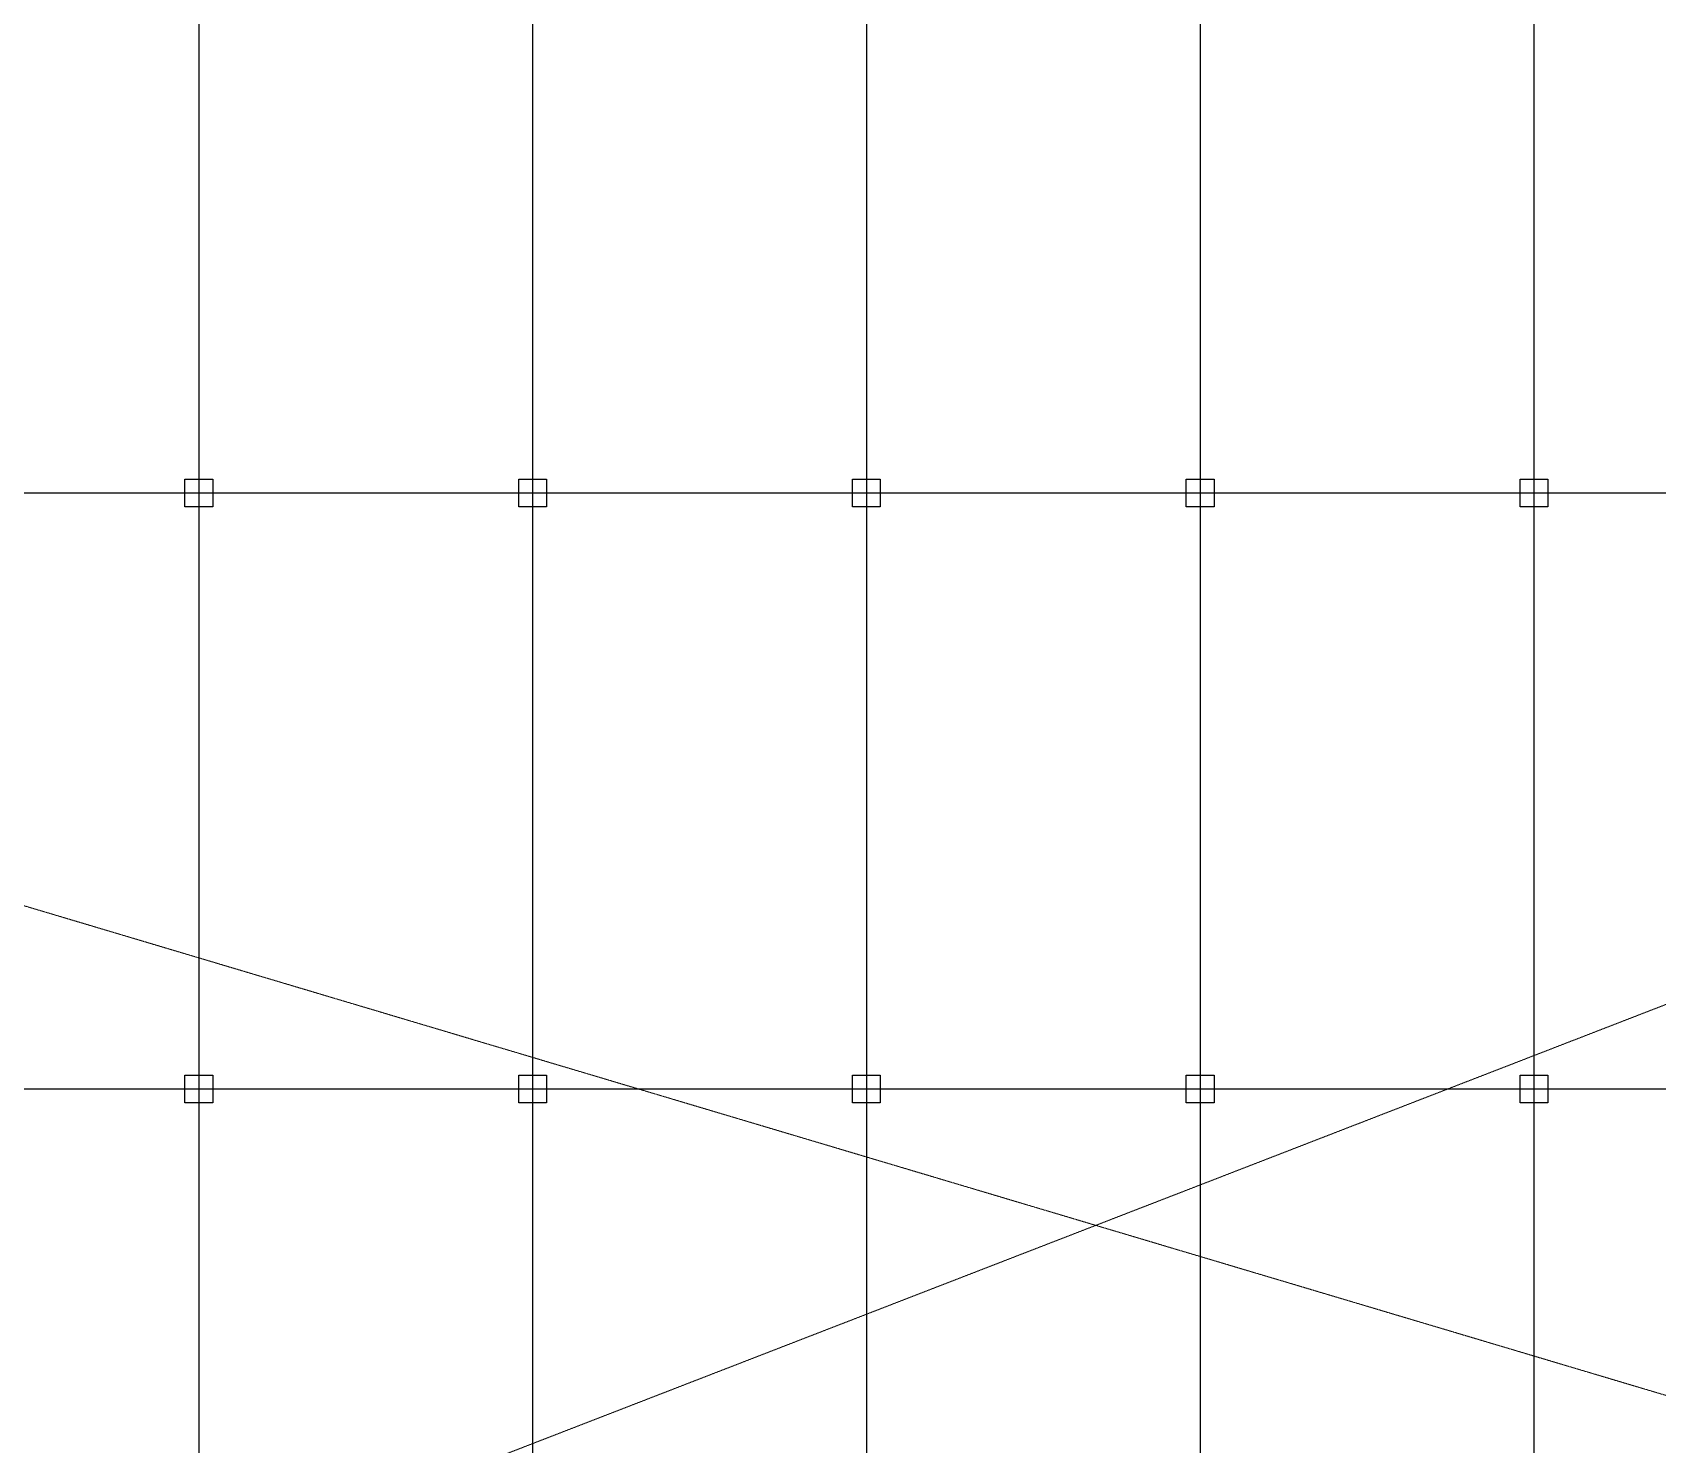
# Model space of a CAD drawing. Extents: x -3450 to 27857, y -1288 to 11880.
# Drawn here: x 8941 to 13031, y 5105 to 8659 of the extents above; entities that cross this region are included whole.
import ezdxf

# ---------------------------------------------------------------- set-up
doc = ezdxf.new("R2010")
doc.units = 0
doc.linetypes.add('X-S-FAB-L20$0$COL-CEN-LIN', pattern=[3.25, 2.5, -0.25, 0.25, -0.25])
doc.linetypes.add('X-S-FAB-L20$0$HIDDEN', pattern=[0.4, 0.3, -0.1])
for name, color, linetype in [('X-S-FAB-L20$0$BLOCK', 8, 'Continuous'), ('X-S-FAB-L20$0$CCL', 8, 'X-S-FAB-L20$0$COL-CEN-LIN'), ('X-S-FAB-L20$0$COL-S', 8, 'Continuous'), ('X-S-FAB-L20$0$OPEN', 8, 'Continuous')]:
    doc.layers.add(name, color=color, linetype=linetype)

# ---------------------------------------------------------------- blocks, each defined once
blk = doc.blocks.new('X-S-FAB-L20$0$FAB2-L05')
at = {"layer": 'X-S-FAB-L20$0$CCL'}
for p, q in [((-16800, 11005), (-16800, 0)), ((-15960, 11005), (-15960, 0)), ((-15120, 11005), (-15120, 0)), ((-14280, 11005), (-14280, 0)), ((-13440, 11005), (-13440, 0)), ((-26880, 8220), (1210, 8220)), ((-26880, 6720), (1210, 6720))]:
    blk.add_line(p, q, dxfattribs=at)
at = {"layer": 'X-S-FAB-L20$0$COL-S'}
for points in [[(-16835, 8255), (-16765, 8255), (-16765, 8185), (-16835, 8185)], [(-15995, 8255), (-15925, 8255), (-15925, 8185), (-15995, 8185)], [(-15155, 8255), (-15085, 8255), (-15085, 8185), (-15155, 8185)], [(-14315, 8255), (-14245, 8255), (-14245, 8185), (-14315, 8185)], [(-13475, 8255), (-13405, 8255), (-13405, 8185), (-13475, 8185)], [(-16835, 6755), (-16765, 6755), (-16765, 6685), (-16835, 6685)], [(-15995, 6755), (-15925, 6755), (-15925, 6685), (-15995, 6685)], [(-15155, 6755), (-15085, 6755), (-15085, 6685), (-15155, 6685)], [(-14315, 6755), (-14245, 6755), (-14245, 6685), (-14315, 6685)], [(-13475, 6755), (-13405, 6755), (-13405, 6685), (-13475, 6685)]]:
    blk.add_lwpolyline(points, close=True, dxfattribs=at)
blk = doc.blocks.new('X-S-FAB-L20')
at = {"layer": 'X-S-FAB-L20$0$OPEN', "linetype": 'X-S-FAB-L20$0$HIDDEN', "lineweight": 0}
for p, q in [((1765, 8595), (24315, 1870)), ((1845, 1870), (19200, 8595))]:
    blk.add_line(p, q, dxfattribs=at)
at = {"layer": 'X-S-FAB-L20$0$BLOCK'}
blk.add_blockref('X-S-FAB-L20$0$FAB2-L05', (26160, -720), dxfattribs=at)

msp = doc.modelspace()

# ---------------------------------------------------------------- block references
msp.add_blockref('X-S-FAB-L20', (0, 0))

doc.saveas('drawing.dxf')
